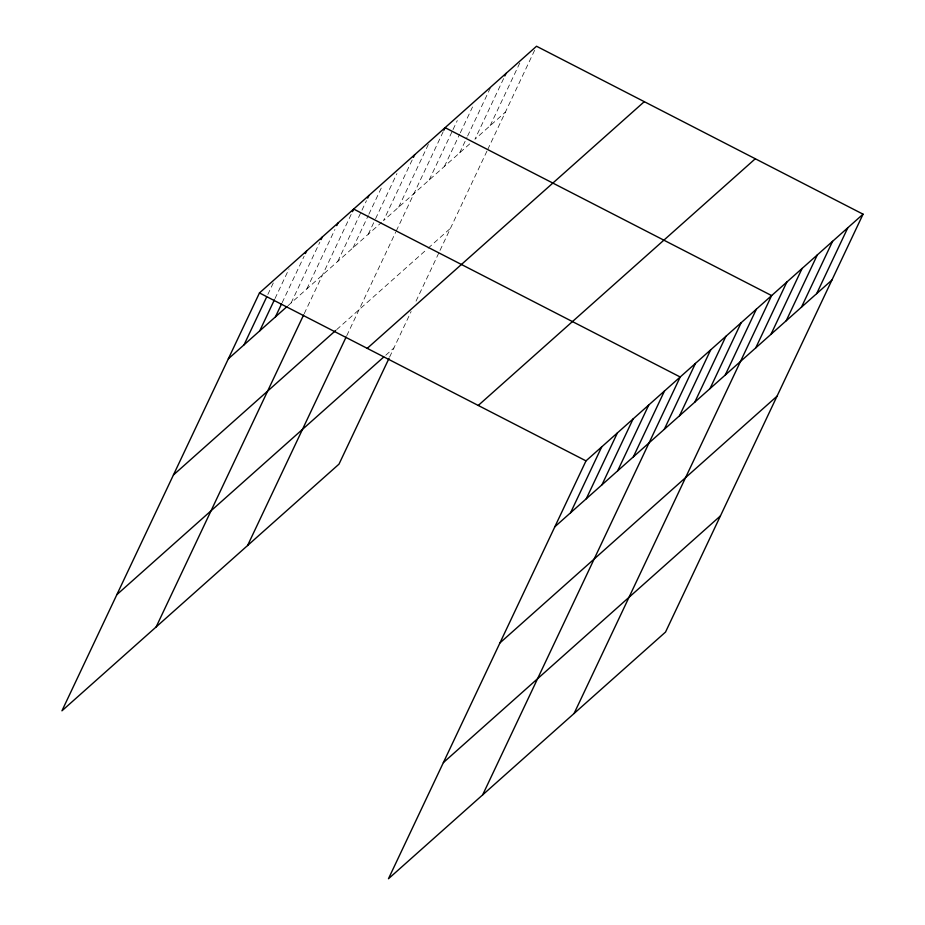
<?xml version="1.0" encoding="UTF-8"?>
<svg xmlns="http://www.w3.org/2000/svg" width="925" height="925" viewBox="0 0 925 925"><rect width="100%" height="100%" fill="white"/><g stroke="black" fill="none" stroke-linecap="round" stroke-linejoin="round"><path stroke-width="0.69" stroke-dasharray="4.62 3.47" d="M267.845 294.462L273.349 282.83M275.002 298.567L289.039 268.851M282.148 302.672L304.14 256.167M291.132 302.903L319.83 242.188M306.834 288.924L334.919 229.504M304.233 313.667L352.46 211.652M337.775 261.382L366.473 200.667M353.015 247.808L368.277 215.513M368.89 214.218L381.713 187.093M368.243 234.245L374.96 220.034M375.573 218.739L396.952 173.53M412.18 159.956L383.482 220.67L469.831 143.791M398.721 207.108L429.258 142.519M346.759 335.717L395.657 232.256M396.27 230.972L443.884 130.24M429.2 179.97L452.406 130.888M453.019 129.593L457.285 120.551M444.439 166.407L459.702 134.113M460.315 132.818L472.525 106.976M459.679 152.833L466.998 137.339M467.611 136.044L490.204 88.245M503.616 78.556L474.918 139.27L505.385 112.133M490.146 125.696L520.683 61.108M389.633 357.004L411.128 311.552M416.042 301.145L439.41 251.704M440.022 250.409L487.082 150.856M487.695 149.561L535.922 47.545M287.999 305.701L381.458 222.486M336.7 329.601L427.119 249.091M428.136 248.189L450.475 228.29M385.783 355.212L393.911 347.973"/><path stroke-width="1.39" d="M863.06 214.184L585.999 460.87L388.465 878.75L665.526 632.064L863.06 214.184L536.535 46.25L259.474 292.936L61.94 710.816L339.001 464.13L389.032 358.299M244.038 344.84L266.631 297.041M259.74 330.861L274.39 299.862M275.43 316.882L281.535 303.967M305.354 253.589L306.58 250.999M321.056 239.61L322.282 237.02M336.758 225.631L337.972 223.041M156.14 626.942L303.62 314.951M352.46 211.652L353.674 209.062L680.199 376.995L482.665 794.876M367.688 198.077L368.913 195.499M413.406 157.377L414.631 154.787M247.576 545.542L346.135 337.012M443.884 130.24L445.098 127.662L771.623 295.584L574.09 713.476M504.83 75.966L506.056 73.387M570.563 512.774L601.701 446.891M586.253 498.795L617.403 432.912M601.955 484.816L633.105 418.933M617.657 470.837L648.795 404.953M633.359 456.858L664.497 390.974M664.289 429.304L695.438 363.421M679.528 415.741L710.678 349.858M694.768 402.178L725.917 336.295M710.007 388.604L741.156 322.721M725.246 375.041L756.384 309.158M755.725 347.904L786.863 282.021M770.964 334.33L802.102 268.447M786.204 320.767L817.342 254.884M801.432 307.204L832.581 241.321M816.671 293.63L847.82 227.747M228.336 358.819L286.947 306.626M173.426 474.976L335.683 330.502M367.225 348.355L644.286 101.669M116.851 594.659L383.748 357.015M478.248 405.451L755.297 158.765M554.861 526.753L831.91 280.067M499.951 642.91L777 396.224M443.376 762.593L720.436 515.907M259.474 292.936L585.999 460.87"/></g></svg>
